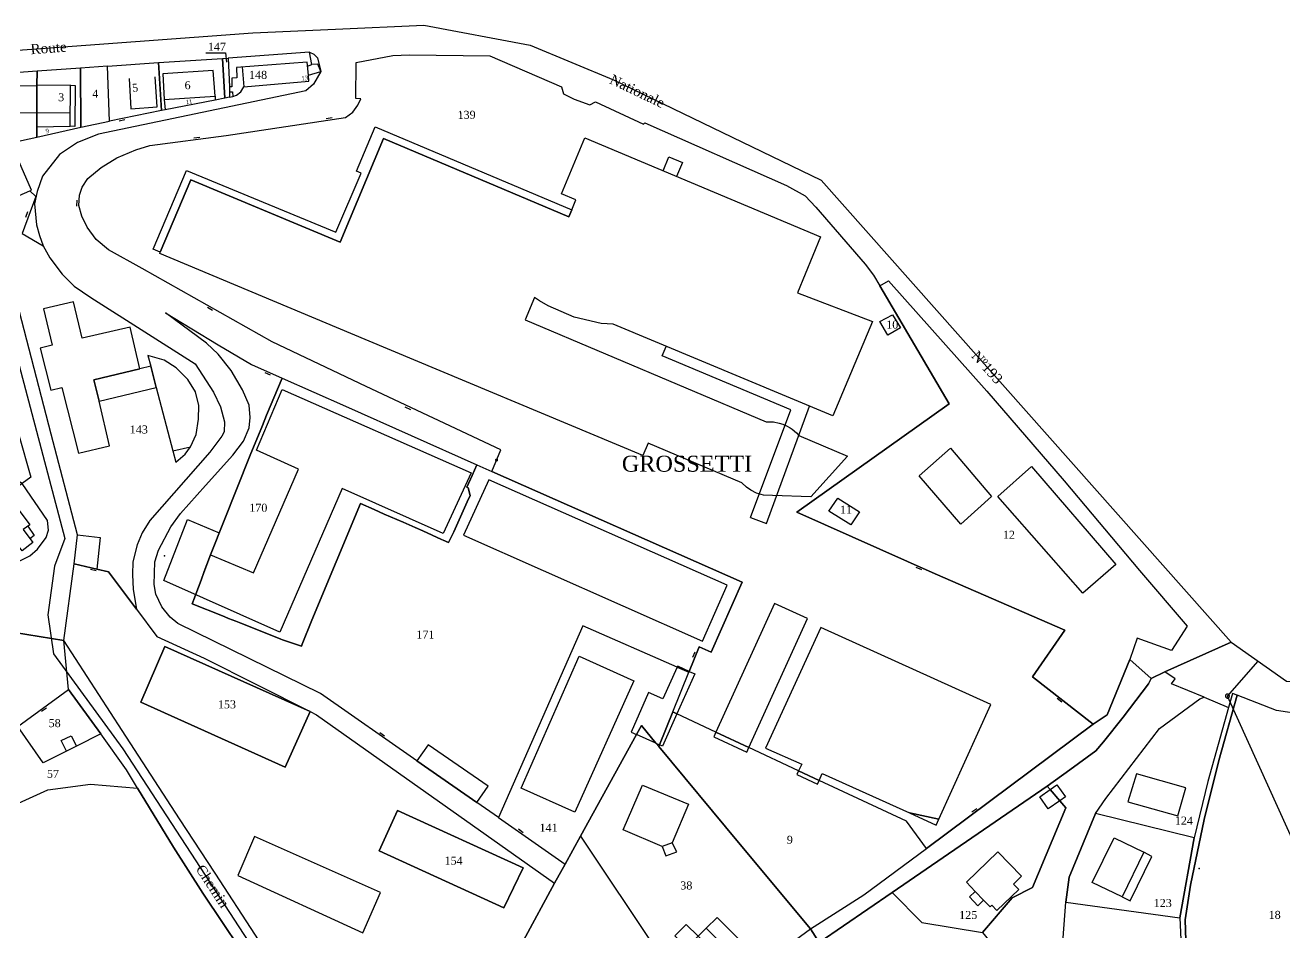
# Model space of a CAD drawing. Extents: x 1207305 to 1208120, y 6152484 to 6153235.
# Drawn here: x 1207576.9 to 1207891.7, y 6153008.4 to 6153235.2 of the extents above; entities that cross this region are included whole.
import ezdxf

# ---------------------------------------------------------------- set-up
doc = ezdxf.new("R2010")
doc.units = 0
doc.linetypes.add('CONTINU', pattern=[0])
doc.layers.get('0').update_dxf_attribs({"linetype": 'CONTINU'})
for name, color, linetype in [('1FLECHEFL', 7, 'CONTINU'), ('1LIEUDIT', 7, 'CONTINU'), ('1PARCELLE', 7, 'CONTINU'), ('1SECTION', 7, 'CONTINU'), ('1SUBDSECT', 7, 'CONTINU'), ('1TRONFLUV', 7, 'CONTINU'), ('1TROUPARCELLE', 7, 'CONTINU'), ('1ZONCOMM', 7, 'CONTINU'), ('3BATIDUR', 7, 'CONTINU'), ('3BATILEGER', 7, 'CONTINU'), ('3BORNE', 7, 'CONTINU'), ('3CADB', 7, 'CONTINU'), ('3CLOTMI', 7, 'CONTINU'), ('3FISCLINE', 7, 'CONTINUOUS'), ('3FLECHEPAR', 7, 'CONTINU'), ('3GAZODUC', 7, 'CONTINU'), ('3LIEUDITTEX', 7, 'CONTINU'), ('3MURNONMI', 7, 'CONTINU'), ('3NUMVOIE', 7, 'CONTINU'), ('3PARCELLETEX', 7, 'CONTINU'), ('3SENTIER', 7, 'CONTINU'), ('3ZONCOMMTEX', 7, 'CONTINU')]:
    doc.layers.add(name, color=color, linetype=linetype)
doc.styles.get("Standard").update_dxf_attribs({"font": 'Times New Roman'})

# ---------------------------------------------------------------- blocks, each defined once
blk = doc.blocks.new('FLECHRU1')
blk.add_point((0, 0))
blk = doc.blocks.new('CADORDB')
blk.add_point((0, 0))
blk = doc.blocks.new('CLOTMI')
at = {"const_width": 0.38}
blk.add_lwpolyline([(-0.19, 0, 1), (0.19, 0, 1)], format="xyb", close=True, dxfattribs=at)
blk = doc.blocks.new('MURNOMI')
blk.add_line((-0.75, 0.5), (0.75, 0.5))
blk = doc.blocks.new('BORLIPRO')
blk.add_lwpolyline([(-0.07, 0.5), (-0.19, 0.47), (-0.31, 0.4), (-0.4, 0.31), (-0.47, 0.19), (-0.5, 0.07), (-0.5, -0.07), (-0.47, -0.19), (-0.4, -0.31), (-0.31, -0.4), (-0.19, -0.47), (-0.07, -0.5), (0.07, -0.5), (0.19, -0.47), (0.31, -0.4), (0.4, -0.31), (0.47, -0.19), (0.5, -0.07), (0.5, 0.07), (0.47, 0.19), (0.4, 0.31), (0.31, 0.4), (0.19, 0.47), (0.07, 0.5)], close=True)

msp = doc.modelspace()

# ---------------------------------------------------------------- linework, layer by layer
at = {"layer": '1LIEUDIT'}
for points in [[(1207562.71, 6153227.98), (1207633.79, 6153233.28), (1207654.48, 6153234.2), (1207676.51, 6153235.16), (1207703.09, 6153230.14), (1207723.94, 6153221.54), (1207775.81, 6153196.44), (1207878.24, 6153081.04), (1207861.68, 6153073.58), (1207858.25, 6153071.91), (1207857.63, 6153070.63), (1207851.26, 6153062.31), (1207846.39, 6153056.16), (1207844.42, 6153053.88), (1207837.97, 6153049.11), (1207832.3, 6153045.01), (1207806.29, 6153027.23), (1207793.54, 6153018.46), (1207775.33, 6153005.96), (1207773.15, 6153009.41), (1207755.14, 6153031), (1207735.25, 6153054.95), (1207734.54, 6153055.8), (1207730.9, 6153060.17), (1207729.68, 6153057.96), (1207715.67, 6153032.53), (1207711.87, 6153025.59), (1207709.22, 6153020.83), (1207693.67, 6152992.19)], [(1207574.24, 6153083.45), (1207586.64, 6153081.42), (1207589.22, 6153100.58), (1207590.04, 6153107.86), (1207583.41, 6153133.02), (1207574.31, 6153168.39)], [(1207638.15, 6152993.27), (1207626.41, 6153010.77), (1207621.36, 6153018.29), (1207614, 6153029.77), (1207605.01, 6153044.53), (1207602.28, 6153049.1), (1207595.87, 6153058.11), (1207587.77, 6153069.2), (1207586.64, 6153081.42), (1207589.22, 6153100.58), (1207590.04, 6153107.86), (1207583.41, 6153133.02), (1207574.31, 6153168.39)], [(1207638.15, 6152993.27), (1207626.41, 6153010.77), (1207621.36, 6153018.29), (1207614, 6153029.77), (1207605.01, 6153044.53), (1207602.28, 6153049.1), (1207595.87, 6153058.11), (1207587.77, 6153069.2), (1207586.64, 6153081.42), (1207574.24, 6153083.45)], [(1207693.67, 6152992.19), (1207709.22, 6153020.83), (1207711.87, 6153025.59), (1207715.67, 6153032.53), (1207729.68, 6153057.96), (1207730.9, 6153060.17), (1207734.54, 6153055.8), (1207735.25, 6153054.95), (1207755.14, 6153031), (1207773.15, 6153009.41), (1207775.33, 6153005.96), (1207793.54, 6153018.46), (1207806.29, 6153027.23), (1207832.3, 6153045.01), (1207837.97, 6153049.11), (1207844.42, 6153053.88), (1207846.39, 6153056.16), (1207851.26, 6153062.31), (1207857.63, 6153070.63), (1207858.25, 6153071.91), (1207861.68, 6153073.58), (1207861.68, 6153073.58), (1207878.24, 6153081.04), (1207892.07, 6153071.29)]]:
    msp.add_lwpolyline(points, dxfattribs=at)
at = {"layer": '1PARCELLE'}
for points in [[(1207627.64, 6153226.95), (1207627.98, 6153219.75), (1207627.99, 6153218.5), (1207627.98, 6153217.21), (1207628.79, 6153217.31), (1207629.75, 6153217.7), (1207630.86, 6153218.5), (1207631.61, 6153219.77), (1207647.81, 6153221.16), (1207647.7, 6153222.67), (1207650.82, 6153223.59), (1207650.1, 6153225.46), (1207648.57, 6153225.33), (1207647.99, 6153228.39), (1207627.64, 6153226.95)], [(1207797.15, 6153036.26), (1207775.29, 6153046.5), (1207770.18, 6153048.9), (1207757.77, 6153054.71), (1207749.54, 6153058.56), (1207739.78, 6153063.13), (1207738.76, 6153063.6), (1207742.78, 6153073.51), (1207742.87, 6153073.73), (1207745.33, 6153079.82), (1207748.37, 6153078.56), (1207756.11, 6153095.97), (1207693.52, 6153123.67), (1207695.82, 6153129.11), (1207662.12, 6153144.86), (1207638.69, 6153156.09), (1207606.14, 6153174.37), (1207597.8, 6153179.06), (1207594.67, 6153181.61), (1207592.45, 6153184.74), (1207591.06, 6153187.48), (1207590.35, 6153190.13), (1207590.55, 6153192.7), (1207591.19, 6153194.73), (1207592.58, 6153196.83), (1207595.89, 6153199.63), (1207599.83, 6153202.03), (1207604.59, 6153204.03), (1207608.11, 6153205.07), (1207627.16, 6153207.59), (1207656.99, 6153212.08), (1207658.81, 6153213.47), (1207660.06, 6153215.19), (1207660.79, 6153216.78), (1207659.57, 6153216.83), (1207659.64, 6153225.81), (1207668.81, 6153227.57), (1207673, 6153227.79), (1207693, 6153227.5), (1207710.98, 6153219.8), (1207711.48, 6153218.02), (1207714.11, 6153216.69), (1207718.06, 6153215.29), (1207719.4, 6153215.98), (1207731.43, 6153210.46), (1207731.8, 6153210.74), (1207767.14, 6153195.11), (1207771.78, 6153192.56), (1207774.5, 6153189.68), (1207786.85, 6153175.47), (1207788.87, 6153172.71), (1207790.51, 6153170.02), (1207807.81, 6153140.54), (1207769.75, 6153113.51), (1207804.31, 6153098.12), (1207836.68, 6153083.98), (1207828.64, 6153072.37), (1207843.76, 6153060.52), (1207802.1, 6153029.49), (1207797.15, 6153036.26)], [(1207590.76, 6153224.44), (1207590.89, 6153209.65), (1207598.01, 6153211.21), (1207597.54, 6153224.91), (1207590.76, 6153224.44)], [(1207598.01, 6153211.21), (1207597.54, 6153224.91), (1207610.28, 6153225.88), (1207611.03, 6153213.85), (1207598.01, 6153211.21)], [(1207611.03, 6153213.85), (1207610.28, 6153225.88), (1207626.28, 6153226.88), (1207626.84, 6153216.96), (1207624.44, 6153216.44), (1207611.88, 6153213.98), (1207611.03, 6153213.85)], [(1207626.84, 6153216.96), (1207626.28, 6153226.88), (1207627.64, 6153226.95), (1207627.98, 6153219.75), (1207627.99, 6153218.5), (1207627.98, 6153217.21), (1207626.84, 6153216.96)], [(1207566.59, 6153221.48), (1207573.39, 6153205.8), (1207579.84, 6153207.22), (1207579.82, 6153209.75), (1207579.87, 6153220.06), (1207579.9, 6153223.68), (1207572.04, 6153223.1), (1207566.59, 6153221.48)], [(1207579.9, 6153223.68), (1207579.87, 6153220.06), (1207579.82, 6153209.75), (1207579.84, 6153207.22), (1207590.89, 6153209.65), (1207590.76, 6153224.44), (1207579.9, 6153223.68)], [(1207569.3, 6153189.93), (1207578.12, 6153193.81), (1207578.49, 6153193.91), (1207573.39, 6153205.8), (1207566.59, 6153221.48), (1207561.44, 6153219.78), (1207557.08, 6153217.07), (1207549.42, 6153211.55), (1207560.12, 6153205.29), (1207562.46, 6153203.83), (1207564.97, 6153201.75), (1207568.01, 6153193.81), (1207569.3, 6153189.93)], [(1207550.92, 6153135.22), (1207560.55, 6153155), (1207558.14, 6153169.96), (1207558.1, 6153183.8), (1207559.72, 6153187.92), (1207565.8, 6153169.1), (1207569.05, 6153154.72), (1207578.4, 6153122.27), (1207576.16, 6153120.68), (1207550.92, 6153135.22)], [(1207828.64, 6153072.37), (1207836.68, 6153083.98), (1207804.31, 6153098.12), (1207769.75, 6153113.51), (1207807.81, 6153140.54), (1207790.51, 6153170.02), (1207792.65, 6153171.28), (1207817.18, 6153143.74), (1207836.5, 6153121.34), (1207855.36, 6153098.91), (1207867.29, 6153084.98), (1207863.35, 6153078.93), (1207854.81, 6153082), (1207852.94, 6153076.65), (1207847.26, 6153062.9), (1207843.76, 6153060.52), (1207828.64, 6153072.37)], [(1207689.8, 6153040.94), (1207674.83, 6153051.36), (1207650.69, 6153068.17), (1207615.1, 6153085.68), (1207613.16, 6153087.23), (1207611.08, 6153089.81), (1207609.61, 6153093.03), (1207609.16, 6153095.43), (1207609.34, 6153101.1), (1207610.27, 6153103.98), (1207613.36, 6153109.83), (1207615.73, 6153113.17), (1207622.02, 6153120.14), (1207628.81, 6153127.72), (1207631.49, 6153131.25), (1207632.88, 6153134.58), (1207633.16, 6153137.12), (1207632.92, 6153140.23), (1207631.24, 6153144.06), (1207628.41, 6153148.93), (1207625.19, 6153152.98), (1207622.25, 6153155.74), (1207612, 6153163.32), (1207625.14, 6153155.33), (1207633.52, 6153150.39), (1207641.18, 6153146.99), (1207637.23, 6153137.7), (1207636.22, 6153135.19), (1207633.18, 6153127.77), (1207623.25, 6153102.8), (1207621.69, 6153098.66), (1207620.88, 6153096.53), (1207619.55, 6153093), (1207619.22, 6153092.12), (1207618.65, 6153090.6), (1207626.23, 6153087.56), (1207627.57, 6153087.02), (1207627.78, 6153086.94), (1207629.54, 6153086.28), (1207630.86, 6153085.76), (1207633.95, 6153084.56), (1207640.85, 6153081.79), (1207641.23, 6153081.64), (1207644.45, 6153080.53), (1207645.97, 6153080), (1207646.15, 6153080.51), (1207648.59, 6153086.49), (1207660.73, 6153115.68), (1207664.17, 6153114.15), (1207666.62, 6153113.04), (1207671.36, 6153111), (1207674.38, 6153109.63), (1207676.3, 6153108.8), (1207680.98, 6153106.71), (1207681.41, 6153106.52), (1207682.75, 6153105.93), (1207683.24, 6153106.89), (1207684.01, 6153108.57), (1207687.38, 6153116.06), (1207688.12, 6153117.7), (1207687.61, 6153119.56), (1207687.29, 6153119.74), (1207688.63, 6153122.7), (1207689.83, 6153125.31), (1207693.52, 6153123.67), (1207756.11, 6153095.97), (1207748.37, 6153078.56), (1207745.33, 6153079.82), (1207742.87, 6153073.73), (1207742.78, 6153073.51), (1207739.85, 6153074.79), (1207716.26, 6153085.08), (1207695.21, 6153037.19), (1207689.8, 6153040.94)], [(1207792.46, 6153157.73), (1207790.51, 6153161.11), (1207793.68, 6153162.84), (1207795.64, 6153159.55), (1207792.46, 6153157.73)], [(1207641.18, 6153146.99), (1207656.99, 6153139.97), (1207689.83, 6153125.31), (1207688.63, 6153122.7), (1207687.29, 6153119.74), (1207687.61, 6153119.56), (1207688.12, 6153117.7), (1207687.38, 6153116.06), (1207684.01, 6153108.57), (1207683.24, 6153106.89), (1207682.75, 6153105.93), (1207681.41, 6153106.52), (1207680.98, 6153106.71), (1207676.3, 6153108.8), (1207674.38, 6153109.63), (1207671.36, 6153111), (1207666.62, 6153113.04), (1207664.17, 6153114.15), (1207660.73, 6153115.68), (1207648.59, 6153086.49), (1207646.15, 6153080.51), (1207645.97, 6153080), (1207644.45, 6153080.53), (1207641.23, 6153081.64), (1207640.85, 6153081.79), (1207633.95, 6153084.56), (1207630.86, 6153085.76), (1207629.54, 6153086.28), (1207627.78, 6153086.94), (1207627.57, 6153087.02), (1207626.23, 6153087.56), (1207618.65, 6153090.6), (1207619.22, 6153092.12), (1207619.55, 6153093), (1207620.88, 6153096.53), (1207621.69, 6153098.66), (1207623.25, 6153102.8), (1207633.18, 6153127.77), (1207636.22, 6153135.19), (1207637.23, 6153137.7), (1207641.18, 6153146.99)], [(1207576.16, 6153120.68), (1207562.6, 6153110.3), (1207568.57, 6153101.08), (1207572.86, 6153100.59), (1207575.46, 6153101.23), (1207578.15, 6153102.63), (1207580.04, 6153104.26), (1207582.22, 6153107.18), (1207582.75, 6153109.03), (1207582.52, 6153111.42), (1207576.16, 6153120.68)], [(1207783.27, 6153110.34), (1207777.72, 6153113.79), (1207780.01, 6153117.03), (1207785.38, 6153113.59), (1207783.27, 6153110.34)], [(1207662.46, 6152955.71), (1207649.11, 6152982.66), (1207644.53, 6152991.77), (1207640.3, 6152998.65), (1207634.47, 6153007.79), (1207624.38, 6153023.27), (1207615.53, 6153036.89), (1207601.19, 6153058.95), (1207586.64, 6153081.42), (1207589.22, 6153100.58), (1207594.85, 6153099.29), (1207597.77, 6153098.58), (1207604.79, 6153089.3), (1207609.87, 6153082.45), (1207621.66, 6153077.02), (1207648.13, 6153063.74), (1207649.69, 6153062.89), (1207709.22, 6153020.83), (1207693.67, 6152992.19), (1207683.93, 6152973.29), (1207672.14, 6152949.13), (1207668.71, 6152942.29), (1207662.46, 6152955.71)], [(1207711.87, 6153025.59), (1207715.67, 6153032.53), (1207729.68, 6153057.96), (1207730.9, 6153060.17), (1207734.54, 6153055.8), (1207735.25, 6153054.95), (1207735.43, 6153055.41), (1207738.76, 6153063.6), (1207742.78, 6153073.51), (1207739.85, 6153074.79), (1207716.26, 6153085.08), (1207695.21, 6153037.19), (1207711.87, 6153025.59)], [(1207641.88, 6153049.8), (1207648.11, 6153063.7), (1207611.87, 6153079.92), (1207605.87, 6153066.03), (1207641.88, 6153049.8)], [(1207595.87, 6153058.11), (1207589.75, 6153055.06), (1207587.26, 6153053.81), (1207581.46, 6153050.91), (1207575.13, 6153059.93), (1207587.77, 6153069.2), (1207595.87, 6153058.11)], [(1207924.97, 6152974.34), (1207913.51, 6153004.28), (1207910.56, 6153060.36), (1207910.47, 6153061.26), (1207896.12, 6153062.95), (1207889.62, 6153063.97), (1207879.78, 6153067.78), (1207875.18, 6153051.46), (1207871.48, 6153036.74), (1207868.06, 6153020.34), (1207866.75, 6153011.67), (1207867.27, 6152996.12), (1207868.04, 6152991.38), (1207869.55, 6152988.57), (1207879.34, 6152976.15), (1207893.93, 6152958.56), (1207924.97, 6152974.34)], [(1207869.04, 6153032.13), (1207844.32, 6153038.19), (1207846.91, 6153041.94), (1207860.31, 6153059.43), (1207870.46, 6153066.85), (1207871.48, 6153067.29), (1207877.56, 6153064.73), (1207872.4, 6153046.22), (1207869.04, 6153032.13)], [(1207735.25, 6153054.95), (1207755.14, 6153031), (1207773.15, 6153009.41), (1207786.47, 6153017.89), (1207802.1, 6153029.49), (1207797.15, 6153036.26), (1207775.29, 6153046.5), (1207770.18, 6153048.9), (1207757.77, 6153054.71), (1207749.54, 6153058.56), (1207739.78, 6153063.13), (1207738.76, 6153063.6), (1207735.43, 6153055.41), (1207735.25, 6153054.95)], [(1207569.66, 6153038.27), (1207582.64, 6153044.15), (1207593.3, 6153045.55), (1207605.01, 6153044.53), (1207602.28, 6153049.1), (1207595.87, 6153058.11), (1207589.75, 6153055.06), (1207587.26, 6153053.81), (1207581.46, 6153050.91), (1207575.13, 6153059.93), (1207574.11, 6153058.87), (1207572.77, 6153056.97), (1207571.75, 6153053.63), (1207570.15, 6153050.1), (1207568.66, 6153042.93), (1207569.66, 6153038.27)], [(1207715.67, 6153032.53), (1207735.09, 6153003.47), (1207745.03, 6152988.58), (1207756.24, 6152996.93), (1207760.01, 6152999.74), (1207773.15, 6153009.41), (1207755.14, 6153031), (1207735.25, 6153054.95), (1207734.54, 6153055.8), (1207730.9, 6153060.17), (1207729.68, 6153057.96), (1207715.67, 6153032.53)], [(1207816.11, 6153008.5), (1207823.5, 6153017.15), (1207828.6, 6153019.77), (1207836.95, 6153039.62), (1207835.41, 6153041.4), (1207833.02, 6153044.18), (1207832.3, 6153045.01), (1207806.29, 6153027.23), (1207793.54, 6153018.46), (1207800.98, 6153011.02), (1207816.11, 6153008.5)], [(1207701.38, 6153024.62), (1207669.99, 6153038.95), (1207665.36, 6153028.91), (1207696.55, 6153014.65), (1207701.38, 6153024.62)], [(1207869.04, 6153032.13), (1207844.32, 6153038.19), (1207837.74, 6153022.27), (1207836.93, 6153016.03), (1207865.4, 6153012.12), (1207869.04, 6153032.13)], [(1207816.11, 6153008.5), (1207822.83, 6153000.3), (1207823.49, 6152999.76), (1207792.76, 6152985.59), (1207790.13, 6152988.67), (1207775.33, 6153005.96), (1207793.54, 6153018.46), (1207800.98, 6153011.02), (1207816.11, 6153008.5)], [(1207842.02, 6152987.1), (1207839.77, 6152990.73), (1207835.64, 6152998.24), (1207836.93, 6153016.03), (1207865.4, 6153012.12), (1207865.9, 6153001.21), (1207842.02, 6152987.1)]]:
    msp.add_lwpolyline(points, close=True, dxfattribs=at)
for points in [[(1207569.3, 6153189.93), (1207578.12, 6153193.81), (1207579.58, 6153192.39), (1207576.17, 6153183.14), (1207581.43, 6153180.07), (1207583.07, 6153177.02), (1207586.2, 6153172.93), (1207589.16, 6153169.95), (1207593.36, 6153167.12), (1207619.41, 6153150.56), (1207623.96, 6153143.52), (1207625.74, 6153139.8), (1207626.78, 6153136.03), (1207626.65, 6153133.57), (1207626.12, 6153132.45), (1207623.07, 6153128.52), (1207608.08, 6153111.42), (1207606.2, 6153108.33), (1207604.95, 6153105.31), (1207603.87, 6153101.06), (1207603.78, 6153097.95), (1207603.95, 6153094.16), (1207604.79, 6153089.3), (1207604.79, 6153089.3), (1207597.77, 6153098.58), (1207594.85, 6153099.29), (1207589.22, 6153100.58), (1207590.04, 6153107.86), (1207583.41, 6153133.02), (1207574.31, 6153168.39)], [(1207760.01, 6152999.74), (1207773.15, 6153009.41), (1207786.47, 6153017.89), (1207802.1, 6153029.49), (1207843.76, 6153060.52), (1207847.26, 6153062.9), (1207852.94, 6153076.65), (1207858.25, 6153071.91), (1207858.25, 6153071.91), (1207857.63, 6153070.63), (1207851.26, 6153062.31), (1207846.39, 6153056.16), (1207844.42, 6153053.88), (1207837.97, 6153049.11), (1207832.3, 6153045.01), (1207806.29, 6153027.23), (1207793.54, 6153018.46), (1207775.33, 6153005.96)], [(1207835.64, 6152998.24), (1207836.93, 6153016.03), (1207837.74, 6153022.27), (1207844.32, 6153038.19), (1207846.91, 6153041.94), (1207860.31, 6153059.43), (1207870.46, 6153066.85), (1207871.48, 6153067.29), (1207863.32, 6153070.65), (1207864.23, 6153071.84), (1207861.68, 6153073.58), (1207858.25, 6153071.91), (1207857.63, 6153070.63), (1207851.26, 6153062.31), (1207846.39, 6153056.16), (1207844.42, 6153053.88), (1207837.97, 6153049.11), (1207832.3, 6153045.01), (1207833.02, 6153044.18), (1207835.41, 6153041.4), (1207836.95, 6153039.62), (1207828.6, 6153019.77), (1207823.5, 6153017.15), (1207816.11, 6153008.5), (1207822.83, 6153000.3)], [(1207569.66, 6153038.27), (1207582.64, 6153044.15), (1207593.3, 6153045.55), (1207605.01, 6153044.53), (1207614, 6153029.77), (1207621.36, 6153018.29), (1207626.41, 6153010.77), (1207638.15, 6152993.27)], [(1207693.67, 6152992.19), (1207709.22, 6153020.83), (1207711.87, 6153025.59), (1207715.67, 6153032.53), (1207735.09, 6153003.47)]]:
    msp.add_lwpolyline(points, dxfattribs=at)
at = {"layer": '1SECTION'}
msp.add_lwpolyline([(1207562.71, 6153227.98), (1207633.79, 6153233.28), (1207654.48, 6153234.2), (1207676.51, 6153235.16), (1207703.09, 6153230.14), (1207723.94, 6153221.54), (1207775.81, 6153196.44), (1207878.24, 6153081.04), (1207892.07, 6153071.29), (1207927.74, 6153071.06), (1207999.79, 6153081.63), (1208027.53, 6153080.37), (1208059.73, 6153075.78), (1208082.8, 6153068.65), (1208110.5, 6153052.24), (1208118.78, 6153053.29), (1208118.57, 6152984.8), (1208107.63, 6152763.56), (1208079.58, 6152751.73), (1208068.94, 6152739.84), (1208056.51, 6152732.9)], dxfattribs=at)
at = {"layer": '1SUBDSECT'}
msp.add_lwpolyline([(1207562.71, 6153227.98), (1207633.79, 6153233.28), (1207654.48, 6153234.2), (1207676.51, 6153235.16), (1207703.09, 6153230.14), (1207723.94, 6153221.54), (1207775.81, 6153196.44), (1207878.24, 6153081.04), (1207892.07, 6153071.29), (1207927.74, 6153071.06), (1207999.79, 6153081.63), (1208027.53, 6153080.37), (1208059.73, 6153075.78), (1208082.8, 6153068.65), (1208110.5, 6153052.24), (1208118.78, 6153053.29), (1208118.57, 6152984.8), (1208107.63, 6152763.56), (1208079.58, 6152751.73), (1208068.94, 6152739.84), (1208056.51, 6152732.9)], dxfattribs=at)
at = {"layer": '1TRONFLUV'}
msp.add_lwpolyline([(1207893.93, 6152958.56), (1207879.34, 6152976.15), (1207869.55, 6152988.57), (1207868.04, 6152991.38), (1207867.27, 6152996.12), (1207866.75, 6153011.67), (1207868.06, 6153020.34), (1207871.48, 6153036.74), (1207875.18, 6153051.46), (1207879.78, 6153067.78), (1207879.78, 6153067.78), (1207878.59, 6153068.23), (1207877.56, 6153064.73), (1207872.4, 6153046.22), (1207869.04, 6153032.13), (1207865.4, 6153012.12), (1207865.9, 6153001.21), (1207867.09, 6152990.3), (1207868.2, 6152988.17), (1207870.57, 6152984.86), (1207876.42, 6152977.66), (1207893.54, 6152957.06)], dxfattribs=at)
at = {"layer": '1TROUPARCELLE'}
for points in [[(1207790.51, 6153161.11), (1207793.68, 6153162.84), (1207795.64, 6153159.55), (1207792.46, 6153157.73), (1207790.51, 6153161.11)], [(1207777.72, 6153113.79), (1207780.01, 6153117.03), (1207785.38, 6153113.59), (1207783.27, 6153110.34), (1207777.72, 6153113.79)], [(1207605.87, 6153066.03), (1207611.87, 6153079.92), (1207648.11, 6153063.7), (1207641.88, 6153049.8), (1207605.87, 6153066.03)], [(1207665.36, 6153028.91), (1207669.99, 6153038.95), (1207701.38, 6153024.62), (1207696.55, 6153014.65), (1207665.36, 6153028.91)]]:
    msp.add_lwpolyline(points, close=True, dxfattribs=at)
at = {"layer": '1ZONCOMM'}
for points in [[(1207562.71, 6153227.98), (1207633.79, 6153233.28), (1207654.48, 6153234.2), (1207676.51, 6153235.16), (1207703.09, 6153230.14), (1207723.94, 6153221.54), (1207775.81, 6153196.44), (1207878.24, 6153081.04), (1207892.07, 6153071.29), (1207927.74, 6153071.06), (1207999.79, 6153081.63), (1208027.53, 6153080.37), (1208059.73, 6153075.78), (1208082.8, 6153068.65), (1208110.5, 6153052.24), (1208118.78, 6153053.29), (1208118.57, 6152984.8), (1208107.63, 6152763.56), (1208079.58, 6152751.73), (1208068.94, 6152739.84)], [(1207562.71, 6153227.98), (1207633.79, 6153233.28), (1207654.48, 6153234.2), (1207676.51, 6153235.16), (1207703.09, 6153230.14), (1207723.94, 6153221.54), (1207775.81, 6153196.44), (1207878.24, 6153081.04), (1207892.07, 6153071.29), (1207927.74, 6153071.06), (1207999.79, 6153081.63), (1208027.53, 6153080.37), (1208059.73, 6153075.78), (1208082.8, 6153068.65), (1208110.5, 6153052.24), (1208118.78, 6153053.29), (1208118.57, 6152984.8), (1208107.63, 6152763.56), (1208079.58, 6152751.73), (1208068.94, 6152739.84)], [(1207562.71, 6153227.98), (1207633.79, 6153233.28), (1207654.48, 6153234.2), (1207676.51, 6153235.16), (1207703.09, 6153230.14), (1207723.94, 6153221.54), (1207775.81, 6153196.44), (1207878.24, 6153081.04), (1207892.07, 6153071.29), (1207927.74, 6153071.06), (1207999.79, 6153081.63), (1208027.53, 6153080.37), (1208059.73, 6153075.78), (1208082.8, 6153068.65), (1208110.5, 6153052.24), (1208118.78, 6153053.29), (1208118.57, 6152984.8), (1208107.63, 6152763.56), (1208079.58, 6152751.73), (1208068.94, 6152739.84)], [(1207562.71, 6153227.98), (1207633.79, 6153233.28), (1207654.48, 6153234.2), (1207676.51, 6153235.16), (1207703.09, 6153230.14), (1207723.94, 6153221.54), (1207775.81, 6153196.44), (1207878.24, 6153081.04), (1207892.07, 6153071.29), (1207927.74, 6153071.06), (1207999.79, 6153081.63), (1208027.53, 6153080.37), (1208059.73, 6153075.78), (1208082.8, 6153068.65), (1208110.5, 6153052.24), (1208118.78, 6153053.29), (1208118.57, 6152984.8), (1208107.63, 6152763.56), (1208079.58, 6152751.73), (1208068.94, 6152739.84)], [(1207562.71, 6153227.98), (1207633.79, 6153233.28), (1207654.48, 6153234.2), (1207676.51, 6153235.16), (1207703.09, 6153230.14), (1207723.94, 6153221.54), (1207775.81, 6153196.44), (1207878.24, 6153081.04), (1207892.07, 6153071.29), (1207927.74, 6153071.06), (1207999.79, 6153081.63), (1208027.53, 6153080.37), (1208059.73, 6153075.78), (1208082.8, 6153068.65), (1208110.5, 6153052.24), (1208118.78, 6153053.29), (1208118.57, 6152984.8), (1208107.63, 6152763.56), (1208079.58, 6152751.73), (1208068.94, 6152739.84)], [(1207562.71, 6153227.98), (1207633.79, 6153233.28), (1207654.48, 6153234.2), (1207676.51, 6153235.16), (1207703.09, 6153230.14), (1207723.94, 6153221.54), (1207775.81, 6153196.44), (1207878.24, 6153081.04), (1207892.07, 6153071.29), (1207927.74, 6153071.06), (1207999.79, 6153081.63), (1208027.53, 6153080.37), (1208059.73, 6153075.78), (1208082.8, 6153068.65), (1208110.5, 6153052.24), (1208118.78, 6153053.29), (1208118.57, 6152984.8), (1208107.63, 6152763.56), (1208079.58, 6152751.73), (1208068.94, 6152739.84)], [(1207569.9, 6153170.95), (1207586.87, 6153106.94), (1207584.31, 6153100.04), (1207582.63, 6153087.85), (1207584.02, 6153078.08), (1207601.35, 6153054.4), (1207642.5, 6152991.27), (1207664.65, 6152945.98), (1207666.52, 6152938.56), (1207688.8, 6152904.31), (1207702.4, 6152884.48), (1207739.88, 6152840.31), (1207751.56, 6152831.66), (1207761.81, 6152827.08), (1207802.81, 6152816.63), (1207814.32, 6152810.73), (1207830.3, 6152802.49), (1207839.32, 6152787.38), (1207860.36, 6152758.82), (1207884.26, 6152719.6)], [(1207569.9, 6153170.95), (1207586.87, 6153106.94), (1207584.31, 6153100.04), (1207582.63, 6153087.85), (1207584.02, 6153078.08), (1207601.35, 6153054.4), (1207642.5, 6152991.27), (1207664.65, 6152945.98), (1207666.52, 6152938.56), (1207688.8, 6152904.31), (1207702.4, 6152884.48), (1207739.88, 6152840.31), (1207751.56, 6152831.66), (1207761.81, 6152827.08), (1207802.81, 6152816.63), (1207814.32, 6152810.73), (1207830.3, 6152802.49), (1207839.32, 6152787.38), (1207860.36, 6152758.82), (1207884.26, 6152719.6)], [(1207569.9, 6153170.95), (1207586.87, 6153106.94), (1207584.31, 6153100.04), (1207582.63, 6153087.85), (1207584.02, 6153078.08), (1207601.35, 6153054.4), (1207642.5, 6152991.27), (1207664.65, 6152945.98), (1207666.52, 6152938.56), (1207688.8, 6152904.31), (1207702.4, 6152884.48), (1207739.88, 6152840.31), (1207751.56, 6152831.66), (1207761.81, 6152827.08), (1207802.81, 6152816.63), (1207814.32, 6152810.73), (1207830.3, 6152802.49), (1207839.32, 6152787.38), (1207860.36, 6152758.82), (1207884.26, 6152719.6)]]:
    msp.add_lwpolyline(points, dxfattribs=at)
at = {"layer": '3BATIDUR'}
for points in [[(1207627.98, 6153219.75), (1207627.99, 6153218.5), (1207628.77, 6153218.49), (1207628.79, 6153217.31), (1207629.75, 6153217.7), (1207630.86, 6153218.5), (1207631.61, 6153219.77), (1207647.81, 6153221.16), (1207647.7, 6153222.67), (1207647.43, 6153225.94), (1207629.73, 6153224.62), (1207629.84, 6153221.99), (1207628.55, 6153221.93), (1207628.61, 6153219.79), (1207627.98, 6153219.75)], [(1207611.34, 6153222.98), (1207611.71, 6153216.56), (1207624.38, 6153217.47), (1207623.93, 6153223.81), (1207611.34, 6153222.98)], [(1207579.87, 6153220.06), (1207579.82, 6153209.75), (1207588.19, 6153209.91), (1207588.28, 6153220.15), (1207579.87, 6153220.06)], [(1207713.51, 6153189.01), (1207714.56, 6153191.53), (1207710.93, 6153193.06), (1207716.77, 6153206.98), (1207775.63, 6153182.3), (1207769.92, 6153168.32), (1207788.64, 6153161.12), (1207778.74, 6153137.56), (1207723.87, 6153160.43), (1207720.83, 6153160.62), (1207714.13, 6153162.22), (1207707.65, 6153165.06), (1207705.43, 6153166.33), (1207704.22, 6153167.15), (1207701.86, 6153161.59), (1207762.08, 6153136.06), (1207763.92, 6153136.03), (1207765.33, 6153135.76), (1207766.21, 6153135.51), (1207767.15, 6153135.08), (1207768.1, 6153134.53), (1207768.59, 6153134.24), (1207769.64, 6153133.3), (1207770.26, 6153132.68), (1207782.39, 6153127.51), (1207773.21, 6153117.37), (1207763.63, 6153117.66), (1207761.45, 6153117.76), (1207759.66, 6153118.26), (1207758.28, 6153118.96), (1207757.16, 6153119.73), (1207756.03, 6153120.85), (1207732.57, 6153130.76), (1207731.26, 6153127.63), (1207661.92, 6153156.65), (1207610.55, 6153178.15), (1207610.68, 6153178.46), (1207618.37, 6153196.56), (1207655.66, 6153180.96), (1207666.5, 6153206.86), (1207712.79, 6153187.28), (1207713.51, 6153189.01)], [(1207580.73, 6153154.51), (1207583.34, 6153143.95), (1207586.1, 6153144.68), (1207590.24, 6153128.27), (1207598.02, 6153130.05), (1207595.4, 6153141.2), (1207594.14, 6153146.58), (1207605.58, 6153149.32), (1207603.14, 6153159.75), (1207591.17, 6153156.95), (1207589.06, 6153166.03), (1207581.53, 6153164.27), (1207583.66, 6153155.19), (1207580.73, 6153154.51)], [(1207790.51, 6153161.11), (1207793.68, 6153162.84), (1207795.64, 6153159.55), (1207792.46, 6153157.73), (1207790.51, 6153161.11)], [(1207607.59, 6153152.67), (1207608.3, 6153149.97), (1207609.67, 6153144.66), (1207613.81, 6153128.79), (1207618.27, 6153129.8), (1207619.67, 6153132.93), (1207620.28, 6153136.74), (1207620.34, 6153140.17), (1207619.52, 6153143.6), (1207617.55, 6153146.65), (1207614.7, 6153149.55), (1207611.7, 6153151.5), (1207607.59, 6153152.67)], [(1207641.15, 6153144.14), (1207688.34, 6153123.31), (1207681.37, 6153108.16), (1207656.12, 6153119.37), (1207640.55, 6153083.53), (1207611.57, 6153096.41), (1207617.49, 6153111.66), (1207625.4, 6153108.35), (1207623.25, 6153102.8), (1207634.01, 6153098.31), (1207645.21, 6153124.27), (1207634.76, 6153129.02), (1207641.15, 6153144.14)], [(1207800.34, 6153122.61), (1207808.12, 6153129.51), (1207818.4, 6153117.42), (1207810.73, 6153110.53), (1207800.34, 6153122.61)], [(1207819.99, 6153117.43), (1207828.33, 6153124.93), (1207849.42, 6153100.4), (1207841.18, 6153093.24), (1207819.99, 6153117.43)], [(1207692.77, 6153121.57), (1207686.43, 6153107.77), (1207746.14, 6153081.3), (1207752.35, 6153095.23), (1207692.77, 6153121.57)], [(1207568.75, 6153110.51), (1207574.72, 6153114.94), (1207578.07, 6153110.35), (1207576.46, 6153109.15), (1207578.82, 6153105.89), (1207576.18, 6153103.85), (1207573.7, 6153107.14), (1207572.15, 6153105.99), (1207568.75, 6153110.51)], [(1207777.72, 6153113.79), (1207780.01, 6153117.03), (1207785.38, 6153113.59), (1207783.27, 6153110.34), (1207777.72, 6153113.79)], [(1207594.85, 6153099.29), (1207589.22, 6153100.58), (1207590.04, 6153107.86), (1207595.66, 6153107.16), (1207594.85, 6153099.29)], [(1207764.13, 6153090.64), (1207749.54, 6153058.56), (1207757.77, 6153054.71), (1207772.4, 6153086.95), (1207764.13, 6153090.64)], [(1207805.23, 6153036.8), (1207818.21, 6153065.43), (1207775.71, 6153084.69), (1207761.95, 6153054.55), (1207770.96, 6153050.52), (1207770.18, 6153048.9), (1207775.29, 6153046.5), (1207776.05, 6153048.2), (1207797.85, 6153038.35), (1207805.23, 6153036.8)], [(1207648.11, 6153063.7), (1207641.88, 6153049.8), (1207605.87, 6153066.03), (1207611.87, 6153079.92), (1207648.11, 6153063.7)], [(1207715.34, 6153077.5), (1207728.98, 6153071.35), (1207714.31, 6153038.51), (1207700.9, 6153044.57), (1207715.34, 6153077.5)], [(1207739.85, 6153074.79), (1207736.29, 6153066.89), (1207732.68, 6153068.46), (1207728.34, 6153058.56), (1207729.68, 6153057.96), (1207730.9, 6153060.17), (1207734.54, 6153055.8), (1207735.43, 6153055.41), (1207738.76, 6153063.6), (1207742.78, 6153073.51), (1207739.85, 6153074.79)], [(1207739.78, 6153063.13), (1207738.76, 6153063.6), (1207742.78, 6153073.51), (1207742.87, 6153073.73), (1207744.28, 6153073.09), (1207739.78, 6153063.13)], [(1207739.97, 6153075.06), (1207739.85, 6153074.79), (1207742.78, 6153073.51), (1207742.87, 6153073.73), (1207739.97, 6153075.06)], [(1207739.78, 6153063.13), (1207736.15, 6153055.08), (1207735.43, 6153055.41), (1207738.76, 6153063.6), (1207739.78, 6153063.13)], [(1207729.68, 6153057.96), (1207730.9, 6153060.17), (1207734.54, 6153055.8), (1207729.68, 6153057.96)], [(1207757.77, 6153054.71), (1207749.54, 6153058.56), (1207748.99, 6153057.34), (1207757.23, 6153053.53), (1207757.77, 6153054.71)], [(1207589.75, 6153055.06), (1207587.26, 6153053.81), (1207585.93, 6153056.48), (1207588.4, 6153057.66), (1207589.75, 6153055.06)], [(1207674.83, 6153051.36), (1207689.8, 6153040.94), (1207692.63, 6153045.03), (1207677.59, 6153055.41), (1207674.83, 6153051.36)], [(1207775.29, 6153046.5), (1207770.18, 6153048.9), (1207769.7, 6153047.93), (1207774.87, 6153045.56), (1207775.29, 6153046.5)], [(1207835.41, 6153041.4), (1207833.02, 6153044.18), (1207834.73, 6153045.36), (1207836.87, 6153042.41), (1207835.41, 6153041.4)], [(1207854.57, 6153048.13), (1207852.44, 6153041.15), (1207864.92, 6153037.64), (1207866.9, 6153044.65), (1207854.57, 6153048.13)], [(1207736.08, 6153029.96), (1207726.37, 6153034.17), (1207731.18, 6153045.28), (1207742.66, 6153040.53), (1207738.56, 6153030.88), (1207736.08, 6153029.96)], [(1207830.42, 6153042.4), (1207833.02, 6153044.18), (1207835.41, 6153041.4), (1207832.55, 6153039.4), (1207830.42, 6153042.4)], [(1207669.99, 6153038.95), (1207665.36, 6153028.91), (1207696.55, 6153014.65), (1207701.38, 6153024.62), (1207669.99, 6153038.95)], [(1207634.21, 6153032.44), (1207630.04, 6153022.69), (1207661.27, 6153008.43), (1207665.68, 6153018.44), (1207634.21, 6153032.44)], [(1207851, 6153017.39), (1207843.51, 6153021), (1207849.06, 6153032.16), (1207856.4, 6153028.52), (1207851, 6153017.39)], [(1207812.11, 6153021.02), (1207819.97, 6153028.68), (1207825.91, 6153022.56), (1207823.87, 6153020.6), (1207825.19, 6153019.24), (1207819.68, 6153013.96), (1207818.43, 6153015.34), (1207818.01, 6153014.91), (1207816.38, 6153016.59), (1207814.3, 6153018.75), (1207812.11, 6153021.02)], [(1207753.78, 6153002.97), (1207756.4, 6153005.63), (1207749.87, 6153012.24), (1207747.12, 6153009.53), (1207753.78, 6153002.97)]]:
    msp.add_lwpolyline(points, close=True, dxfattribs=at)
at = {"layer": '3BATILEGER'}
for points in [[(1207610.68, 6153178.46), (1207608.96, 6153179.19), (1207617.27, 6153198.89), (1207654.59, 6153183.44), (1207660.88, 6153198.21), (1207659.73, 6153198.69), (1207664.42, 6153209.74), (1207713.51, 6153189.01), (1207712.79, 6153187.28), (1207666.5, 6153206.86), (1207655.66, 6153180.96), (1207618.37, 6153196.56), (1207610.68, 6153178.46)], [(1207609.67, 6153144.66), (1207608.3, 6153149.97), (1207605.58, 6153149.32), (1207594.14, 6153146.58), (1207595.4, 6153141.2), (1207609.67, 6153144.66)], [(1207797.85, 6153038.35), (1207804.56, 6153035.32), (1207805.23, 6153036.8), (1207797.85, 6153038.35)], [(1207736.08, 6153029.96), (1207736.97, 6153027.62), (1207739.73, 6153028.62), (1207738.56, 6153030.88), (1207736.08, 6153029.96)], [(1207851, 6153017.39), (1207853.03, 6153016.4), (1207858.44, 6153027.51), (1207856.4, 6153028.52), (1207851, 6153017.39)], [(1207814.3, 6153018.75), (1207816.38, 6153016.59), (1207814.96, 6153015.18), (1207812.86, 6153017.4), (1207814.3, 6153018.75)], [(1207745.12, 6153007.56), (1207742.05, 6153010.51), (1207739.25, 6153007.68), (1207742.3, 6153004.78), (1207745.12, 6153007.56)], [(1207753.78, 6153002.97), (1207747.12, 6153009.53), (1207745.12, 6153007.56), (1207751.9, 6153001.08), (1207753.78, 6153002.97)]]:
    msp.add_lwpolyline(points, close=True, dxfattribs=at)
at = {"layer": '3FISCLINE'}
for points in [[(1207631.13, 6153224.73), (1207631.61, 6153219.77)], [(1207647.51, 6153224.93), (1207648.57, 6153225.33)], [(1207602.91, 6153221.85), (1207603.37, 6153214.29), (1207609.95, 6153214.78), (1207609.41, 6153222.27)], [(1207588.22, 6153213.29), (1207572.87, 6153213.18), (1207573.04, 6153220.05), (1207579.87, 6153220.06)], [(1207588.28, 6153220.15), (1207589.41, 6153220.12), (1207589.32, 6153209.83), (1207588.19, 6153209.91)], [(1207611.71, 6153216.56), (1207611.88, 6153213.98)], [(1207624.38, 6153217.47), (1207624.44, 6153216.44)], [(1207736.31, 6153198.78), (1207737.78, 6153202.25), (1207741.14, 6153200.83), (1207739.69, 6153197.37)], [(1207758.17, 6153112.14), (1207768.23, 6153139.09), (1207736.1, 6153152.55), (1207737.09, 6153154.92)], [(1207758.17, 6153112.14), (1207762.19, 6153110.67), (1207772.93, 6153139.98)], [(1207613.81, 6153128.79), (1207614.55, 6153125.99), (1207616.9, 6153128.02), (1207618.27, 6153129.8)], [(1207577.61, 6153110.01), (1207579.2, 6153107.71), (1207578.12, 6153106.86)], [(1207623.25, 6153102.8), (1207619.5, 6153092.88)]]:
    msp.add_lwpolyline(points, dxfattribs=at)
at = {"layer": '3FLECHEPAR'}
msp.add_lwpolyline([(1207622.11, 6153228.27), (1207627.01, 6153228.26), (1207627.23, 6153225.92)], dxfattribs=at)
at = {"layer": '3GAZODUC'}
msp.add_lwpolyline([(1208031.35, 6152726.24), (1207945.99, 6152915.58), (1207910.44, 6152994.6), (1207877.32, 6153067.57), (1207884.96, 6153076.31)], dxfattribs=at)
at = {"layer": '3SENTIER'}
msp.add_lwpolyline([(1207647.99, 6153228.39), (1207649.09, 6153227.88), (1207650, 6153226.97), (1207650.82, 6153223.59), (1207649, 6153220.45), (1207647.1, 6153218.75), (1207595.29, 6153207.96), (1207590.04, 6153205.86), (1207585.49, 6153202.88), (1207581.31, 6153197.46), (1207579.95, 6153193.63), (1207579.27, 6153190.52), (1207579.79, 6153185.29), (1207580.5, 6153182.59), (1207581.43, 6153180.07)], dxfattribs=at)

# ---------------------------------------------------------------- block references
at = {"layer": '1FLECHEFL', "rotation": 77.9}
msp.add_blockref('FLECHRU1', (1207870.29, 6153024.49), dxfattribs=at)
at = {"layer": '3BORNE'}
msp.add_blockref('BORLIPRO', (1207877.32, 6153067.57), dxfattribs=at)
at = {"layer": '3CADB'}
msp.add_blockref('CADORDB', (1207611.72, 6153102.57), dxfattribs=at)
at = {"layer": '3CLOTMI', "rotation": 247.1}
msp.add_blockref('CLOTMI', (1207694.72, 6153126.53), dxfattribs=at)
at = {"layer": '3MURNONMI'}
for p, rotation in [((1207601.04, 6153211.83), 191.6), ((1207652.94, 6153211.47), 8.7), ((1207619.9, 6153206.62), 7.6), ((1207590.39, 6153190.68), 85.6), ((1207577.85, 6153187.71), 69.9), ((1207623.37, 6153164.69), 150.8), ((1207637.79, 6153148.5), 156.1), ((1207672.79, 6153139.87), 155), ((1207594.09, 6153099.47), 167.1), ((1207800.45, 6153099.84), 156.1), ((1207744.5, 6153077.75), 68), ((1207581.37, 6153064.52), 216.3), ((1207835.64, 6153066.87), 142), ((1207665.86, 6153057.6), 325.2), ((1207814.37, 6153038.64), 36.7), ((1207700.49, 6153033.52), 325.2)]:
    msp.add_blockref('MURNOMI', p, dxfattribs=dict(at, rotation=rotation))

# ---------------------------------------------------------------- texts
at = {"layer": '3LIEUDITTEX'}
msp.add_text('GROSSETTI', height=4, dxfattribs=at).set_placement((1207726.02, 6153123.61))
at = {"layer": '3NUMVOIE'}
for s, rotation, p in [('13', 3.3, (1207645.98, 6153221.35)), ('11', 8.1, (1207617.12, 6153215.38)), ('9', 13.3, (1207582.21, 6153208.11))]:
    msp.add_text(s, height=1.1, rotation=rotation, dxfattribs=at).set_placement(p)
at = {"layer": '3PARCELLETEX'}
for s, p in [('147', (1207622.58, 6153228.77)), ('148', (1207632.86, 6153221.75)), ('6', (1207616.77, 6153219.17)), ('10', (1207792.07, 6153159.36)), ('143', (1207603.06, 6153133.16)), ('170', (1207632.93, 6153113.61)), ('11', (1207780.5, 6153113.11)), ('12', (1207821.22, 6153106.85)), ('171', (1207674.68, 6153081.92)), ('153', (1207625.09, 6153064.49)), ('58', (1207582.8, 6153059.79)), ('57', (1207582.38, 6153047.12)), ('124', (1207864.18, 6153035.44)), ('141', (1207705.44, 6153033.66)), ('9', (1207767.23, 6153030.65)), ('154', (1207681.71, 6153025.45)), ('38', (1207740.62, 6153019.24)), ('125', (1207810.29, 6153011.87)), ('123', (1207858.89, 6153014.86)), ('18', (1207887.61, 6153011.89))]:
    msp.add_text(s, height=2, dxfattribs=at).set_placement(p)
for s, rotation, p in [('4', 360, (1207593.71, 6153217.07)), ('5', 5.2, (1207603.76, 6153218.48)), ('3', 360, (1207585.18, 6153216.17)), ('139', 0.7, (1207684.97, 6153211.74))]:
    msp.add_text(s, height=2, rotation=rotation, dxfattribs=at).set_placement(p)
at = {"layer": '3ZONCOMMTEX'}
for s, rotation, p in [('Route', 4.3, (1207578.39, 6153227.89)), ('Route', 4.3, (1207578.39, 6153227.89)), ('Route', 4.3, (1207578.39, 6153227.89)), ('Route', 4.3, (1207578.39, 6153227.89)), ('Route', 4.3, (1207578.39, 6153227.89)), ('Route', 4.3, (1207578.39, 6153227.89)), ('Nationale', 334.4, (1207722.73, 6153220.73)), ('Nationale', 334.4, (1207722.73, 6153220.73)), ('Nationale', 334.4, (1207722.73, 6153220.73)), ('Nationale', 334.4, (1207722.73, 6153220.73)), ('Nationale', 334.4, (1207722.73, 6153220.73)), ('Nationale', 334.4, (1207722.73, 6153220.73)), ('Nº193', 311.8, (1207813.2, 6153152.42)), ('Nº193', 311.8, (1207813.2, 6153152.42)), ('Nº193', 311.8, (1207813.2, 6153152.42)), ('Nº193', 311.8, (1207813.2, 6153152.42)), ('Nº193', 311.8, (1207813.2, 6153152.42)), ('Nº193', 311.8, (1207813.2, 6153152.42)), ('Chemin', 303.2, (1207619.45, 6153024.36)), ('Chemin', 303.2, (1207619.45, 6153024.36)), ('Chemin', 303.2, (1207619.45, 6153024.36))]:
    msp.add_text(s, height=2.5, rotation=rotation, dxfattribs=at).set_placement(p)

doc.saveas('drawing.dxf')
